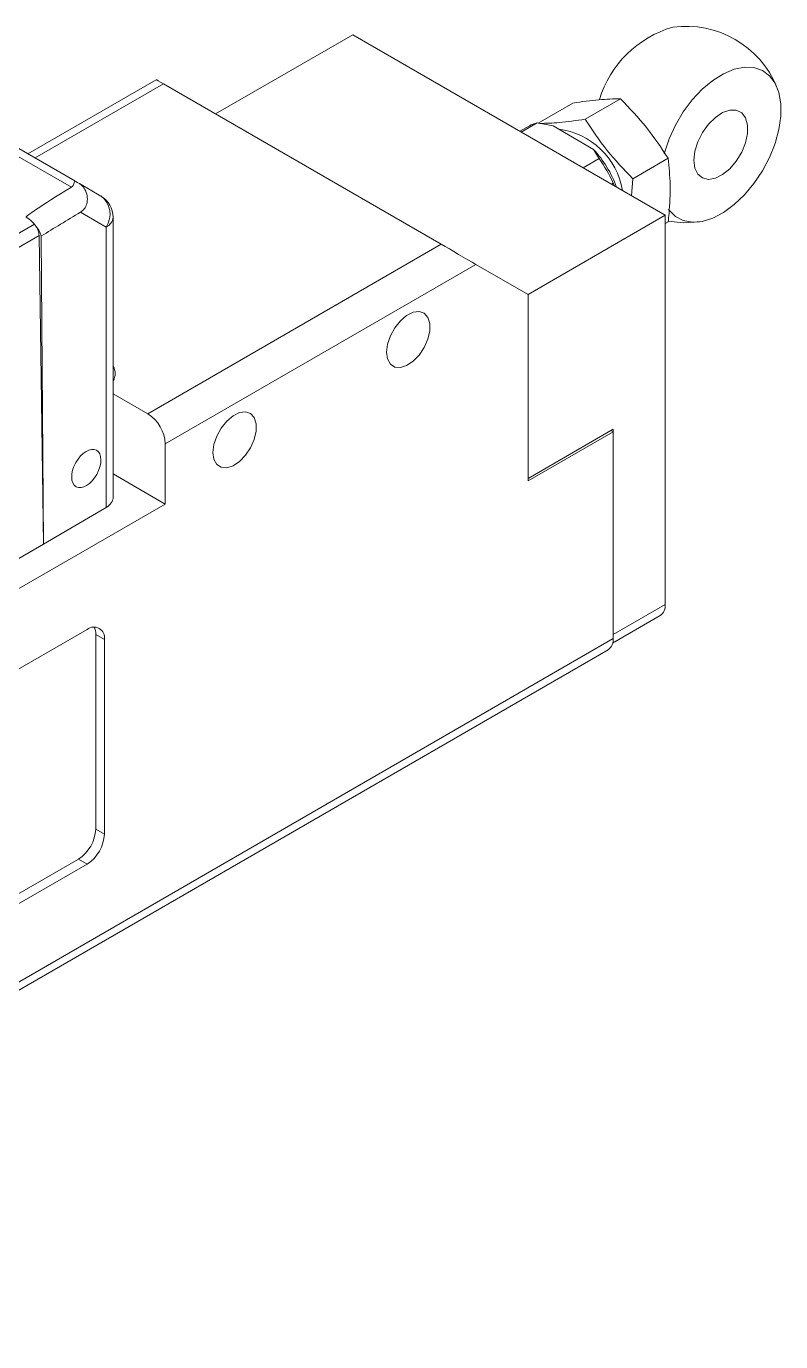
# Paper-space layout '시트2-ENG' of a CAD drawing. Header units: millimetres. Extents: x 5 to 415, y 5 to 292.
# Drawn here: x 372.6 to 387.96, y 235.4 to 262.17 of the extents above; entities that cross this region are included whole.
import ezdxf

# ---------------------------------------------------------------- set-up
doc = ezdxf.new("R2010")
doc.units = ezdxf.units.MM

psp = doc.layouts.new('시트2-ENG')

# ---------------------------------------------------------------- linework, layer by layer
at = {"color": 7, "linetype": 'Continuous', "lineweight": 18}
for p, q in [((379.247, 262.001), (376.454, 260.389)), ((379.247, 262.001), (385.611, 258.327)), ((375.247, 261.086), (372.632, 259.576)), ((381.05, 257.736), (375.393, 261.001)), ((383.726, 260.61), (383.023, 260.204)), ((384.698, 260.697), (383.978, 260.281)), ((382.845, 260.147), (382.652, 260.035)), ((382.679, 260.02), (383.004, 260.207)), ((383.326, 260.144), (383.004, 260.207)), ((383.326, 260.144), (384.152, 259.667)), ((372.447, 259.683), (373.585, 259.026)), ((373.519, 258.899), (372.2, 259.66)), ((383.937, 259.294), (384.262, 259.481)), ((384.262, 259.481), (384.152, 259.667)), ((385.67, 259.487), (384.95, 259.071)), ((373.681, 258.97), (374.118, 258.718)), ((384.518, 258.958), (384.552, 258.978)), ((384.586, 258.919), (384.552, 258.978)), ((384.927, 258.722), (384.95, 259.071)), ((374.224, 258.087), (373.702, 258.388)), ((368.981, 255.962), (372.765, 258.146)), ((374.224, 252.38), (374.224, 258.087)), ((374.368, 258.285), (374.368, 252.583)), ((385.611, 258.327), (382.818, 256.715)), ((385.611, 258.327), (385.611, 250.407)), ((385.67, 258.191), (385.611, 258.156)), ((372.859, 257.914), (368.994, 255.683)), ((372.953, 251.634), (372.859, 257.914)), ((372.953, 251.634), (372.906, 257.907)), ((375.075, 254.286), (381.05, 257.736)), ((381.757, 257.327), (375.428, 253.674)), ((382.818, 256.715), (381.757, 257.327)), ((382.818, 256.715), (382.818, 252.971)), ((382.818, 256.715), (382.818, 252.918)), ((374.368, 254.695), (375.075, 254.286)), ((382.818, 252.971), (384.55, 253.971)), ((382.818, 252.918), (384.55, 253.918)), ((384.55, 253.918), (384.504, 253.945)), ((384.55, 253.971), (384.55, 249.795)), ((384.55, 249.713), (384.55, 253.918)), ((375.428, 253.674), (375.428, 252.449)), ((374.368, 253.061), (375.428, 252.449)), ((360.155, 243.632), (375.428, 252.449)), ((374.224, 252.38), (372.953, 251.634)), ((362.594, 245.653), (372.953, 251.634)), ((384.55, 249.795), (385.611, 250.407)), ((384.539, 249.619), (385.507, 250.178)), ((373.837, 249.898), (363.337, 243.836)), ((374.014, 245.835), (374.014, 249.795)), ((374.191, 249.693), (374.014, 249.795)), ((384.55, 249.713), (360.155, 235.63)), ((374.191, 245.733), (374.191, 249.693)), ((360.051, 235.401), (384.446, 249.484)), ((374.014, 245.835), (374.191, 245.733)), ((363.16, 239.161), (373.661, 245.223)), ((363.337, 239.059), (373.837, 245.121)), ((373.837, 245.121), (373.661, 245.223))]:
    psp.add_line(p, q, dxfattribs=at)
at = {"color": 8, "linetype": 'Continuous', "lineweight": 18}
psp.add_line((375.393, 261.001), (372.778, 259.492), dxfattribs=at)
at = {"color": 7, "linetype": 'Continuous', "lineweight": 18, "flags": 128}
for points in [[(385.675, 258.453), (385.691, 258.431), (385.82, 258.301), (385.978, 258.217), (386.162, 258.183), (386.364, 258.2), (386.578, 258.267), (386.797, 258.383), (387.015, 258.542), (387.223, 258.741), (387.417, 258.973), (387.588, 259.23), (387.733, 259.504), (387.846, 259.787), (387.923, 260.069), (387.962, 260.341), (387.962, 260.595), (387.923, 260.822), (387.846, 261.014), (387.733, 261.167), (387.588, 261.275), (387.417, 261.334), (387.223, 261.342), (387.015, 261.3), (386.797, 261.208), (386.578, 261.07), (386.364, 260.89), (386.162, 260.674), (385.978, 260.429), (385.82, 260.162), (385.691, 259.882), (385.595, 259.599), (385.59, 259.577)], [(386.194, 259.447), (386.214, 259.63), (386.274, 259.822), (386.368, 260.01), (386.49, 260.18), (386.631, 260.319), (386.779, 260.417), (386.926, 260.466), (387.058, 260.463), (387.167, 260.409), (387.245, 260.306), (387.285, 260.163), (387.285, 259.991), (387.245, 259.802), (387.167, 259.61), (387.058, 259.429), (386.926, 259.273), (386.779, 259.154), (386.631, 259.08), (386.49, 259.056), (386.368, 259.085), (386.274, 259.165), (386.214, 259.288), (386.194, 259.447)], [(385.672, 258.205), (385.976, 258.173), (386.305, 258.19)], [(379.936, 255.541), (379.956, 255.703), (380.013, 255.873), (380.103, 256.036), (380.217, 256.178), (380.345, 256.286), (380.476, 256.351), (380.599, 256.366), (380.702, 256.331), (380.776, 256.248), (380.815, 256.125), (380.815, 255.973), (380.776, 255.805), (380.702, 255.636), (380.599, 255.482), (380.476, 255.356), (380.345, 255.268), (380.217, 255.228), (380.103, 255.238), (380.013, 255.298), (379.956, 255.402), (379.936, 255.541)], [(376.401, 253.5), (376.42, 253.662), (376.477, 253.832), (376.567, 253.995), (376.681, 254.137), (376.81, 254.245), (376.941, 254.31), (377.064, 254.325), (377.167, 254.29), (377.241, 254.207), (377.28, 254.084), (377.28, 253.932), (377.241, 253.764), (377.167, 253.595), (377.064, 253.441), (376.941, 253.315), (376.81, 253.227), (376.681, 253.187), (376.567, 253.197), (376.477, 253.257), (376.42, 253.361), (376.401, 253.5)]]:
    psp.add_lwpolyline(points, dxfattribs=at)
at = {"color": 7, "linetype": 'Continuous', "lineweight": 18}
for centre, radius, start, end in [((386.375, 260.039), 2.201, 106.0935, 163.0491), ((386.035, 260.172), 2, 22.2402, 97.7651), ((383.115, 259.678), 0.541, 101.8217, 119.8766), ((383.248, 258.579), 1.514, 9.5038, 82.9381), ((382.361, 258.048), 2.415, 20.6434, 42.1274), ((382.074, 257.883), 2.71, 23.8455, 36.1545), ((373.846, 258.348), 0.46, 325.4207, 53.7367), ((373.868, 258.285), 0.5, 0, 60), ((372.186, 257.642), 0.767, 20.197, 57.3602), ((374.124, 258.31), 0.245, 294.2404, 354.1405), ((374.143, 255.103), 0.267, 327.2679, 32.7321), ((374.661, 253.639), 0.768, 2.6055, 57.3945), ((385.366, 250.38), 0.246, 305.0133, 6.2988), ((373.975, 249.728), 0.218, 350.786, 129.2033), ((373.696, 249.807), 0.319, 357.8954, 25.7081), ((384.305, 249.686), 0.246, 305.0133, 6.2988), ((373.247, 245.87), 0.768, 302.6055, 357.3945), ((373.423, 245.768), 0.768, 302.6055, 357.3945)]:
    psp.add_arc(centre, radius, start, end, dxfattribs=at)
for centre, major_axis, ratio, start_param, end_param in [((375.747, 260.797), (0.5, -0.289), 0.00007, 2.356235, 3.141552), ((413.113, 281.268), (40.514, 22.978), 0.007557, 2.923758, 3.146034), ((374.085, 258.737), (0.5, -0.289), 0.00007, 2.510391, 3.175795), ((407.879, 278.246), (40.159, 23.59), 0.007625, 2.584269, 2.62324), ((381.403, 257.531), (0.5, -0.289), 0.00007, 0.785439, 2.356235), ((373.868, 252.583), (0.5, 0), 0.577332, 5.506475, 6.283185)]:
    psp.add_ellipse(centre, major_axis=major_axis, ratio=ratio, start_param=start_param, end_param=end_param, dxfattribs=at)
psp.add_ellipse((373.822, 253.173), major_axis=(0.207, 0.371), ratio=0.577293, dxfattribs=at)
for points, knots in [([(384.698, 260.697), (384.558, 260.694), (384.274, 260.688), (383.91, 260.636), (383.726, 260.61)], [0, 0, 0, 0, 0.495216, 1, 1, 1, 1]), ([(385.67, 259.487), (385.53, 259.698), (385.246, 260.125), (384.882, 260.505), (384.698, 260.697)], [0, 0, 0, 0, 0.495216, 1, 1, 1, 1]), ([(383.978, 260.281), (383.797, 260.255), (383.454, 260.205), (383.186, 260.199), (383.06, 260.196)], [0, 0, 0, 0, 0.527563, 1, 1, 1, 1]), ([(384.95, 259.071), (384.769, 259.259), (384.405, 259.639), (384.121, 260.066), (383.978, 260.281)], [0, 0, 0, 0, 0.4952157, 1, 1, 1, 1]), ([(385.67, 258.191), (385.676, 258.249), (385.703, 258.505), (385.723, 258.951), (385.688, 259.308), (385.67, 259.487)], [0, 0, 0, 0, 0.126972, 0.560077, 1, 1, 1, 1]), ([(373.585, 259.026), (373.583, 259.018), (373.58, 259.007), (373.564, 258.954), (373.549, 258.922), (373.528, 258.905), (373.519, 258.899)], [0, 0, 0, 0, 0.543663, 0.764071, 0.90273, 1, 1, 1, 1]), ([(373.702, 258.388), (373.73, 258.409), (373.787, 258.45), (373.841, 258.562), (373.849, 258.693), (373.814, 258.826), (373.751, 258.922), (373.7, 258.957), (373.681, 258.97)], [0, 0, 0, 0, 0.1540722, 0.3092067, 0.4883347, 0.6715016, 0.8782308, 1, 1, 1, 1])]:
    psp.add_open_spline(points, degree=3, knots=knots, dxfattribs=at)
psp.add_open_spline([(372.859, 257.914), (372.858, 257.933), (372.855, 257.971), (372.835, 258.033), (372.805, 258.093), (372.779, 258.128), (372.765, 258.146)], degree=3, dxfattribs=at)

doc.saveas('drawing.dxf')
